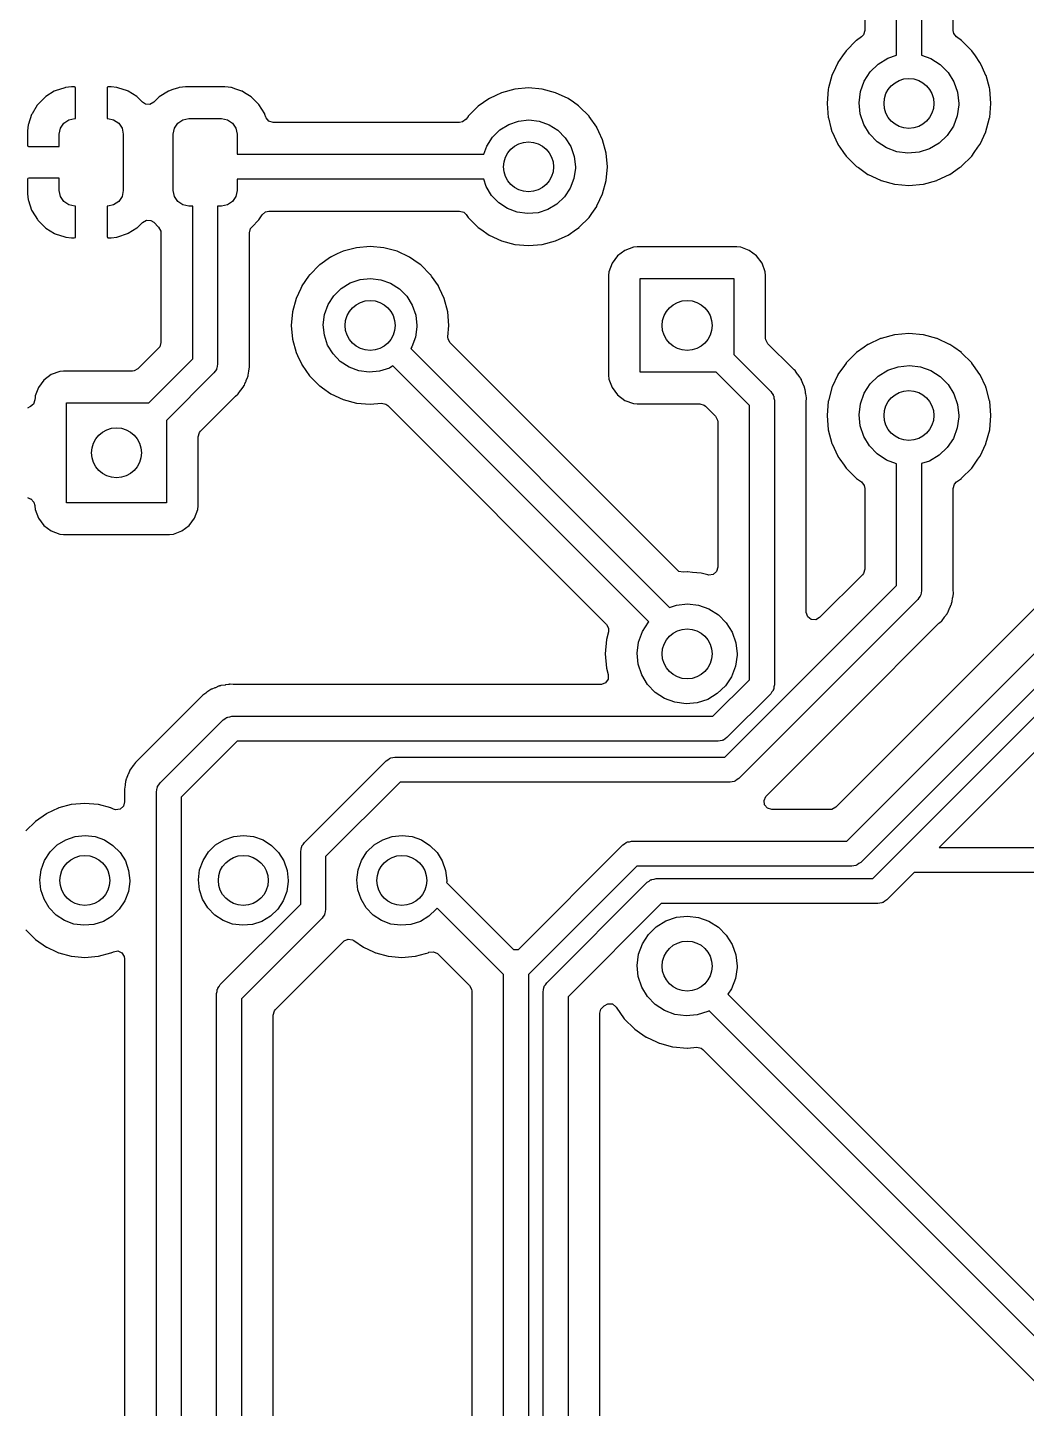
# Model space of a CAD drawing. Extents: x 83 to 135, y -230 to -45.
# Drawn here: x 94.08 to 110.09, y -161.69 to -139.57 of the extents above; entities that cross this region are included whole.
import ezdxf

# ---------------------------------------------------------------- set-up
doc = ezdxf.new("R2010")
doc.units = 0
doc.layers.add('BLACK', color=7, linetype='CONTINUOUS')

msp = doc.modelspace()

# ---------------------------------------------------------------- linework, layer by layer
at = {"layer": 'BLACK', "linetype": 'CONTINUOUS'}
for p, q in [((107.495, -137.185), (107.495, -139.621)), ((108.004, -140.016), (108.004, -137.16)), ((108.404, -137.243), (108.404, -140.015)), ((108.912, -139.621), (108.912, -137.528)), ((107.364, -139.779), (107.36, -139.782)), ((107.442, -139.724), (107.364, -139.779)), ((107.364, -139.779), (107.364, -139.779)), ((107.475, -139.689), (107.442, -139.724)), ((107.495, -139.621), (107.475, -139.689)), ((108.922, -139.669), (108.912, -139.621)), ((108.966, -139.724), (108.922, -139.669)), ((109.044, -139.779), (108.966, -139.724)), ((109.048, -139.782), (109.044, -139.779)), ((109.044, -139.779), (109.044, -139.779)), ((107.195, -139.948), (107.14, -140.026)), ((107.198, -139.944), (107.195, -139.948)), ((107.195, -139.948), (107.195, -139.948)), ((107.36, -139.782), (107.198, -139.944)), ((109.21, -139.944), (109.048, -139.782)), ((109.213, -139.948), (109.21, -139.944)), ((109.268, -140.026), (109.213, -139.948)), ((109.213, -139.948), (109.213, -139.948)), ((107.025, -140.221), (106.97, -140.339)), ((107.064, -140.136), (107.025, -140.221)), ((107.066, -140.131), (107.064, -140.136)), ((107.064, -140.136), (107.064, -140.136)), ((107.14, -140.026), (107.066, -140.131)), ((107.584, -140.282), (107.711, -140.158)), ((107.711, -140.158), (107.863, -140.064)), ((107.863, -140.064), (108.004, -140.016)), ((108.404, -140.015), (108.555, -140.069)), ((108.555, -140.069), (108.705, -140.165)), ((108.705, -140.165), (108.831, -140.291)), ((109.342, -140.131), (109.268, -140.026)), ((109.344, -140.136), (109.342, -140.131)), ((109.383, -140.221), (109.344, -140.136)), ((109.344, -140.136), (109.344, -140.136)), ((109.438, -140.339), (109.383, -140.221)), ((106.968, -140.344), (106.916, -140.538)), ((106.97, -140.339), (106.968, -140.344)), ((106.968, -140.344), (106.968, -140.344)), ((107.426, -140.6), (107.487, -140.432)), ((107.487, -140.432), (107.584, -140.282)), ((108.831, -140.291), (108.925, -140.442)), ((108.925, -140.442), (108.984, -140.611)), ((109.44, -140.344), (109.438, -140.339)), ((109.492, -140.538), (109.44, -140.344)), ((109.44, -140.344), (109.44, -140.344)), ((94.507, -140.595), (94.3692, -140.68)), ((94.5202, -140.589), (94.507, -140.595)), ((94.6744, -140.537), (94.5202, -140.589)), ((94.6878, -140.534), (94.6744, -140.537)), ((94.7834, -140.524), (94.6878, -140.534)), ((94.7899, -140.524), (94.7834, -140.524)), ((94.832, -140.524), (94.7899, -140.524)), ((94.8396, -140.526), (94.832, -140.524)), ((94.841, -140.527), (94.8396, -140.526)), ((94.8455, -140.542), (94.841, -140.527)), ((94.8455, -141.032), (94.8455, -140.542)), ((95.3552, -140.53), (95.3535, -140.538)), ((95.3535, -140.538), (95.3535, -141.032)), ((95.3564, -140.528), (95.3552, -140.53)), ((95.3716, -140.524), (95.3564, -140.528)), ((95.4091, -140.524), (95.3716, -140.524)), ((95.4156, -140.524), (95.4091, -140.524)), ((95.5099, -140.534), (95.4156, -140.524)), ((95.5233, -140.537), (95.5099, -140.534)), ((95.6776, -140.588), (95.5233, -140.537)), ((95.6908, -140.594), (95.6776, -140.588)), ((95.8288, -140.679), (95.6908, -140.594)), ((96.3381, -140.59), (96.1877, -140.684)), ((96.4071, -140.567), (96.3381, -140.59)), ((96.4993, -140.537), (96.4071, -140.567)), ((96.5058, -140.534), (96.4993, -140.537)), ((96.4993, -140.537), (96.4993, -140.537)), ((96.5127, -140.534), (96.5058, -140.534)), ((96.6084, -140.524), (96.5127, -140.534)), ((96.5127, -140.534), (96.5127, -140.534)), ((96.6116, -140.523), (96.6084, -140.524)), ((96.6084, -140.524), (96.6084, -140.524)), ((97.2374, -140.523), (96.6116, -140.523)), ((97.292, -140.529), (97.2374, -140.523)), ((97.335, -140.534), (97.292, -140.529)), ((97.3419, -140.534), (97.335, -140.534)), ((97.335, -140.534), (97.335, -140.534)), ((97.3484, -140.536), (97.3419, -140.534)), ((97.4178, -140.559), (97.3484, -140.536)), ((97.3484, -140.536), (97.3484, -140.536)), ((97.5097, -140.59), (97.4178, -140.559)), ((97.516, -140.594), (97.5097, -140.59)), ((97.5535, -140.617), (97.516, -140.594)), ((97.516, -140.594), (97.516, -140.594)), ((97.6603, -140.683), (97.5535, -140.617)), ((101.583, -140.66), (101.481, -140.708)), ((101.676, -140.617), (101.583, -140.66)), ((101.889, -140.56), (101.676, -140.617)), ((102.108, -140.541), (101.889, -140.56)), ((102.327, -140.56), (102.108, -140.541)), ((102.54, -140.617), (102.327, -140.56)), ((102.74, -140.71), (102.54, -140.617)), ((106.91, -140.56), (106.891, -140.788)), ((106.916, -140.538), (106.91, -140.56)), ((107.404, -140.777), (107.426, -140.6)), ((108.984, -140.611), (109.004, -140.788)), ((109.498, -140.56), (109.492, -140.538)), ((109.517, -140.788), (109.498, -140.56)), ((94.2342, -140.815), (94.1492, -140.953)), ((94.2433, -140.804), (94.2342, -140.815)), ((94.3578, -140.689), (94.2433, -140.804)), ((94.3692, -140.68), (94.3578, -140.689)), ((95.8402, -140.688), (95.8288, -140.679)), ((95.9227, -140.771), (95.8402, -140.688)), ((95.9678, -140.8), (95.9227, -140.771)), ((96.0386, -140.805), (95.9678, -140.8)), ((96.1009, -140.77), (96.0386, -140.805)), ((96.1825, -140.689), (96.1009, -140.77)), ((96.1877, -140.684), (96.1825, -140.689)), ((97.7855, -140.808), (97.6603, -140.683)), ((97.8785, -140.958), (97.7855, -140.808)), ((101.296, -140.836), (101.14, -140.992)), ((101.3, -140.833), (101.296, -140.836)), ((101.472, -140.713), (101.3, -140.833)), ((101.3, -140.833), (101.3, -140.833)), ((101.476, -140.71), (101.472, -140.713)), ((101.472, -140.713), (101.472, -140.713)), ((101.481, -140.708), (101.476, -140.71)), ((101.481, -140.708), (101.481, -140.708)), ((102.826, -140.771), (102.74, -140.71)), ((102.908, -140.828), (102.826, -140.771)), ((102.92, -140.836), (102.908, -140.828)), ((103.076, -140.992), (102.92, -140.836)), ((106.891, -140.788), (106.91, -141.016)), ((107.421, -140.954), (107.404, -140.777)), ((109.004, -140.81), (108.979, -140.987)), ((109.004, -140.788), (109.004, -140.81)), ((109.498, -141.016), (109.517, -140.788)), ((94.143, -140.966), (94.0919, -141.121)), ((94.1492, -140.953), (94.143, -140.966)), ((94.606, -141.186), (94.6602, -141.105)), ((94.6602, -141.105), (94.7413, -141.051)), ((94.7413, -141.051), (94.837, -141.032)), ((94.837, -141.032), (94.8455, -141.032)), ((95.3535, -141.032), (95.362, -141.032)), ((95.362, -141.032), (95.4577, -141.051)), ((95.4577, -141.051), (95.5388, -141.105)), ((95.5388, -141.105), (95.593, -141.186)), ((96.431, -141.186), (96.4852, -141.105)), ((96.4852, -141.105), (96.5663, -141.051)), ((96.5663, -141.051), (96.662, -141.032)), ((96.662, -141.032), (97.187, -141.032)), ((97.187, -141.032), (97.2827, -141.051)), ((97.2827, -141.051), (97.3638, -141.105)), ((97.3638, -141.105), (97.418, -141.186)), ((97.8809, -140.965), (97.8785, -140.958)), ((97.8957, -141.009), (97.8809, -140.965)), ((97.8809, -140.965), (97.8809, -140.965)), ((97.9006, -141.022), (97.8957, -141.009)), ((97.9471, -141.075), (97.9006, -141.022)), ((98.0152, -141.095), (97.9471, -141.075)), ((101.002, -141.095), (98.0152, -141.095)), ((101.05, -141.086), (101.002, -141.095)), ((101.105, -141.042), (101.05, -141.086)), ((101.137, -140.996), (101.105, -141.042)), ((101.14, -140.992), (101.137, -140.996)), ((101.137, -140.996), (101.137, -140.996)), ((101.789, -141.125), (101.947, -141.071)), ((101.947, -141.071), (102.113, -141.054)), ((102.113, -141.054), (102.279, -141.074)), ((102.279, -141.074), (102.437, -141.13)), ((103.079, -140.996), (103.076, -140.992)), ((103.199, -141.168), (103.079, -140.996)), ((103.079, -140.996), (103.079, -140.996)), ((106.91, -141.016), (106.912, -141.021)), ((106.912, -141.021), (106.912, -141.021)), ((106.912, -141.021), (106.954, -141.18)), ((107.478, -141.124), (107.421, -140.954)), ((108.979, -140.987), (108.916, -141.154)), ((109.454, -141.18), (109.496, -141.021)), ((109.496, -141.021), (109.498, -141.016)), ((109.496, -141.021), (109.496, -141.021)), ((94.0793, -141.228), (94.079, -141.235)), ((94.079, -141.235), (94.079, -141.46)), ((94.089, -141.134), (94.0793, -141.228)), ((94.0919, -141.121), (94.089, -141.134)), ((94.587, -141.282), (94.606, -141.186)), ((94.587, -141.478), (94.587, -141.282)), ((95.593, -141.186), (95.612, -141.282)), ((95.612, -141.282), (95.612, -142.182)), ((96.412, -141.282), (96.431, -141.186)), ((96.412, -142.182), (96.412, -141.282)), ((97.418, -141.186), (97.437, -141.282)), ((97.437, -141.282), (97.437, -141.604)), ((101.527, -141.33), (101.646, -141.213)), ((101.646, -141.213), (101.789, -141.125)), ((102.437, -141.13), (102.578, -141.219)), ((102.578, -141.219), (102.696, -141.338)), ((103.202, -141.172), (103.199, -141.168)), ((103.204, -141.177), (103.202, -141.172)), ((103.235, -141.242), (103.204, -141.177)), ((103.204, -141.177), (103.204, -141.177)), ((103.295, -141.372), (103.235, -141.242)), ((106.954, -141.18), (106.97, -141.237)), ((106.97, -141.237), (106.972, -141.242)), ((106.972, -141.242), (106.972, -141.242)), ((106.972, -141.242), (107.064, -141.44)), ((107.57, -141.276), (107.478, -141.124)), ((107.694, -141.404), (107.57, -141.276)), ((108.817, -141.302), (108.688, -141.425)), ((108.916, -141.154), (108.817, -141.302)), ((109.344, -141.44), (109.436, -141.242)), ((109.436, -141.242), (109.438, -141.237)), ((109.436, -141.242), (109.436, -141.242)), ((109.438, -141.237), (109.454, -141.18)), ((94.079, -141.46), (94.0835, -141.475)), ((94.0835, -141.475), (94.0849, -141.476)), ((94.0849, -141.476), (94.0925, -141.478)), ((94.0925, -141.478), (94.587, -141.478)), ((101.388, -141.604), (101.436, -141.471)), ((101.436, -141.471), (101.527, -141.33)), ((102.696, -141.338), (102.784, -141.48)), ((102.784, -141.48), (102.839, -141.638)), ((103.352, -141.585), (103.295, -141.372)), ((107.064, -141.44), (107.064, -141.44)), ((107.064, -141.44), (107.066, -141.445)), ((107.066, -141.445), (107.098, -141.489)), ((107.098, -141.489), (107.157, -141.575)), ((107.843, -141.502), (107.694, -141.404)), ((108.01, -141.564), (107.843, -141.502)), ((108.534, -141.517), (108.365, -141.572)), ((108.688, -141.425), (108.534, -141.517)), ((109.251, -141.575), (109.31, -141.489)), ((109.31, -141.489), (109.342, -141.445)), ((109.342, -141.445), (109.344, -141.44)), ((109.344, -141.44), (109.344, -141.44)), ((97.437, -141.604), (101.388, -141.604)), ((102.839, -141.638), (102.858, -141.804)), ((103.371, -141.804), (103.352, -141.585)), ((107.157, -141.575), (107.198, -141.632)), ((107.198, -141.632), (107.36, -141.794)), ((108.187, -141.588), (108.01, -141.564)), ((108.365, -141.572), (108.187, -141.588)), ((109.048, -141.794), (109.21, -141.632)), ((109.21, -141.632), (109.251, -141.575)), ((94.0819, -141.99), (94.0807, -141.992)), ((94.0971, -141.986), (94.0819, -141.99)), ((94.587, -141.986), (94.0971, -141.986)), ((94.587, -142.182), (94.587, -141.986)), ((102.834, -141.991), (102.775, -142.147)), ((102.858, -141.825), (102.834, -141.991)), ((102.858, -141.804), (102.858, -141.825)), ((103.352, -142.023), (103.371, -141.804)), ((107.36, -141.794), (107.364, -141.797)), ((107.364, -141.797), (107.364, -141.797)), ((107.364, -141.797), (107.393, -141.817)), ((107.393, -141.817), (107.547, -141.926)), ((107.547, -141.926), (107.552, -141.928)), ((107.552, -141.928), (107.552, -141.928)), ((107.552, -141.928), (107.75, -142.02)), ((108.658, -142.02), (108.856, -141.928)), ((108.856, -141.928), (108.861, -141.926)), ((108.856, -141.928), (108.856, -141.928)), ((108.861, -141.926), (109.015, -141.817)), ((109.015, -141.817), (109.044, -141.797)), ((109.044, -141.797), (109.048, -141.794)), ((109.044, -141.797), (109.044, -141.797)), ((94.0807, -141.992), (94.079, -142)), ((94.079, -142), (94.079, -142.229)), ((94.606, -142.278), (94.587, -142.182)), ((95.612, -142.182), (95.593, -142.278)), ((96.431, -142.278), (96.412, -142.182)), ((97.437, -142.182), (97.418, -142.278)), ((101.389, -142.004), (97.437, -142.004)), ((97.437, -142.004), (97.437, -142.182)), ((101.427, -142.119), (101.389, -142.004)), ((101.514, -142.262), (101.427, -142.119)), ((102.775, -142.147), (102.683, -142.286)), ((103.295, -142.236), (103.352, -142.023)), ((107.75, -142.02), (107.755, -142.022)), ((107.755, -142.022), (107.76, -142.024)), ((107.76, -142.024), (107.76, -142.024)), ((107.76, -142.024), (107.971, -142.08)), ((107.971, -142.08), (107.971, -142.08)), ((107.971, -142.08), (107.976, -142.082)), ((107.976, -142.082), (108.204, -142.101)), ((108.204, -142.101), (108.432, -142.082)), ((108.432, -142.082), (108.437, -142.08)), ((108.437, -142.08), (108.648, -142.024)), ((108.437, -142.08), (108.437, -142.08)), ((108.648, -142.024), (108.653, -142.022)), ((108.648, -142.024), (108.648, -142.024)), ((108.653, -142.022), (108.658, -142.02)), ((94.079, -142.229), (94.0793, -142.236)), ((94.0793, -142.236), (94.0893, -142.331)), ((94.0893, -142.331), (94.0921, -142.345)), ((94.0921, -142.345), (94.1436, -142.499)), ((94.6602, -142.359), (94.606, -142.278)), ((94.7413, -142.413), (94.6602, -142.359)), ((94.837, -142.432), (94.7413, -142.413)), ((94.8455, -142.432), (94.837, -142.432)), ((94.8455, -142.926), (94.8455, -142.432)), ((95.362, -142.432), (95.3535, -142.432)), ((95.3535, -142.432), (95.3535, -142.922)), ((95.4577, -142.413), (95.362, -142.432)), ((95.5388, -142.359), (95.4577, -142.413)), ((95.593, -142.278), (95.5388, -142.359)), ((96.4852, -142.359), (96.431, -142.278)), ((96.5663, -142.413), (96.4852, -142.359)), ((96.662, -142.432), (96.5663, -142.413)), ((96.7245, -142.432), (96.662, -142.432)), ((96.7245, -144.881), (96.7245, -142.432)), ((97.187, -142.432), (97.1245, -142.432)), ((97.1245, -142.432), (97.1245, -144.964)), ((97.2827, -142.413), (97.187, -142.432)), ((97.3638, -142.359), (97.2827, -142.413)), ((97.418, -142.278), (97.3638, -142.359)), ((101.63, -142.382), (101.514, -142.262)), ((101.77, -142.473), (101.63, -142.382)), ((102.561, -142.401), (102.418, -142.487)), ((102.683, -142.286), (102.561, -142.401)), ((103.202, -142.436), (103.204, -142.431)), ((103.204, -142.431), (103.252, -142.329)), ((103.204, -142.431), (103.204, -142.431)), ((103.252, -142.329), (103.295, -142.236)), ((94.1436, -142.499), (94.1498, -142.512)), ((94.1498, -142.512), (94.2351, -142.65)), ((94.2351, -142.65), (94.2441, -142.661)), ((97.7863, -142.655), (97.8374, -142.572)), ((97.8374, -142.572), (97.8902, -142.525)), ((97.8902, -142.525), (97.9447, -142.512)), ((97.9447, -142.512), (101.002, -142.512)), ((101.002, -142.512), (101.07, -142.533)), ((101.07, -142.533), (101.105, -142.566)), ((101.105, -142.566), (101.14, -142.616)), ((101.14, -142.616), (101.296, -142.772)), ((101.927, -142.532), (101.77, -142.473)), ((102.092, -142.554), (101.927, -142.532)), ((102.259, -142.539), (102.092, -142.554)), ((102.418, -142.487), (102.259, -142.539)), ((102.92, -142.772), (103.076, -142.616)), ((103.076, -142.616), (103.12, -142.553)), ((103.12, -142.553), (103.199, -142.44)), ((103.199, -142.44), (103.202, -142.436)), ((103.199, -142.44), (103.199, -142.44)), ((94.2441, -142.661), (94.3588, -142.776)), ((94.3588, -142.776), (94.3702, -142.785)), ((94.3702, -142.785), (94.5082, -142.87)), ((94.5082, -142.87), (94.5214, -142.876)), ((95.5246, -142.927), (95.6788, -142.875)), ((95.6788, -142.875), (95.692, -142.869)), ((95.692, -142.869), (95.8298, -142.784)), ((95.8298, -142.784), (95.8412, -142.775)), ((95.8412, -142.775), (95.9224, -142.694)), ((95.9224, -142.694), (95.9847, -142.659)), ((95.9847, -142.659), (96.0555, -142.664)), ((96.0555, -142.664), (96.1006, -142.693)), ((96.1006, -142.693), (96.179, -142.772)), ((96.179, -142.772), (96.2131, -142.834)), ((96.2131, -142.834), (96.216, -142.861)), ((96.216, -142.861), (96.216, -144.618)), ((97.633, -142.861), (97.653, -142.793)), ((97.633, -144.939), (97.633, -142.861)), ((97.653, -142.793), (97.6698, -142.772)), ((97.6698, -142.772), (97.6702, -142.772)), ((97.6702, -142.772), (97.7863, -142.655)), ((101.296, -142.772), (101.3, -142.775)), ((101.3, -142.775), (101.3, -142.775)), ((101.3, -142.775), (101.342, -142.804)), ((101.342, -142.804), (101.476, -142.898)), ((102.74, -142.898), (102.874, -142.804)), ((102.874, -142.804), (102.916, -142.775)), ((102.916, -142.775), (102.92, -142.772)), ((102.916, -142.775), (102.916, -142.775)), ((94.5214, -142.876), (94.6757, -142.927)), ((94.6757, -142.927), (94.6891, -142.93)), ((94.6891, -142.93), (94.7834, -142.94)), ((94.7834, -142.94), (94.7899, -142.94)), ((94.7899, -142.94), (94.8274, -142.94)), ((94.8274, -142.94), (94.8426, -142.936)), ((94.8426, -142.936), (94.8438, -142.934)), ((94.8438, -142.934), (94.8455, -142.926)), ((95.3535, -142.922), (95.358, -142.937)), ((95.358, -142.937), (95.3594, -142.938)), ((95.3594, -142.938), (95.367, -142.94)), ((95.367, -142.94), (95.4091, -142.94)), ((95.4091, -142.94), (95.4156, -142.94)), ((95.4156, -142.94), (95.5112, -142.93)), ((95.5112, -142.93), (95.5246, -142.927)), ((99.568, -143.081), (99.3486, -143.1)), ((99.7874, -143.1), (99.568, -143.081)), ((101.476, -142.898), (101.676, -142.991)), ((101.676, -142.991), (101.889, -143.048)), ((101.889, -143.048), (102.108, -143.067)), ((102.108, -143.067), (102.327, -143.048)), ((102.327, -143.048), (102.54, -142.991)), ((102.54, -142.991), (102.74, -142.898)), ((103.788, -143.092), (103.651, -143.143)), ((103.85, -143.085), (103.788, -143.092)), ((105.446, -143.085), (103.85, -143.085)), ((105.508, -143.092), (105.446, -143.085)), ((105.645, -143.143), (105.508, -143.092)), ((98.9318, -143.253), (98.7605, -143.373)), ((98.9363, -143.25), (98.9318, -143.253)), ((98.9318, -143.253), (98.9318, -143.253)), ((98.9413, -143.248), (98.9363, -143.25)), ((99.0426, -143.2), (98.9413, -143.248)), ((98.9413, -143.248), (98.9413, -143.248)), ((99.1359, -143.157), (99.0426, -143.2)), ((99.3486, -143.1), (99.1359, -143.157)), ((100, -143.157), (99.7874, -143.1)), ((100.2, -143.25), (100, -143.157)), ((100.269, -143.299), (100.2, -143.25)), ((100.34, -143.348), (100.269, -143.299)), ((103.535, -143.231), (103.447, -143.347)), ((103.651, -143.143), (103.535, -143.231)), ((105.761, -143.231), (105.645, -143.143)), ((105.849, -143.347), (105.761, -143.231)), ((98.5971, -143.536), (98.5825, -143.557)), ((98.6003, -143.532), (98.5971, -143.536)), ((98.5971, -143.536), (98.5971, -143.536)), ((98.756, -143.376), (98.6003, -143.532)), ((98.7605, -143.373), (98.756, -143.376)), ((98.7605, -143.373), (98.7605, -143.373)), ((100.38, -143.376), (100.34, -143.348)), ((100.536, -143.532), (100.38, -143.376)), ((100.539, -143.536), (100.536, -143.532)), ((100.553, -143.557), (100.539, -143.536)), ((100.539, -143.536), (100.539, -143.536)), ((103.396, -143.484), (103.389, -143.546)), ((103.447, -143.347), (103.396, -143.484)), ((105.9, -143.484), (105.849, -143.347)), ((105.906, -143.546), (105.9, -143.484)), ((98.4551, -143.753), (98.3809, -143.912)), ((98.4716, -143.717), (98.4551, -143.753)), ((98.4739, -143.712), (98.4716, -143.717)), ((98.4716, -143.717), (98.4716, -143.717)), ((98.5825, -143.557), (98.4739, -143.712)), ((98.9868, -143.87), (99.1063, -143.753)), ((99.1063, -143.753), (99.2487, -143.665)), ((99.2487, -143.665), (99.4069, -143.611)), ((99.4069, -143.611), (99.5732, -143.594)), ((99.5732, -143.594), (99.7393, -143.614)), ((99.7393, -143.614), (99.8968, -143.67)), ((99.8968, -143.67), (100.038, -143.759)), ((100.038, -143.759), (100.156, -143.878)), ((100.662, -143.712), (100.553, -143.557)), ((100.664, -143.717), (100.662, -143.712)), ((100.681, -143.753), (100.664, -143.717)), ((100.664, -143.717), (100.664, -143.717)), ((100.755, -143.912), (100.681, -143.753)), ((103.389, -143.546), (103.389, -145.142)), ((103.898, -145.094), (103.898, -143.594)), ((103.898, -143.594), (105.398, -143.594)), ((105.398, -143.594), (105.398, -144.811)), ((105.906, -144.548), (105.906, -143.546)), ((98.3809, -143.912), (98.3239, -144.125)), ((98.8962, -144.011), (98.9868, -143.87)), ((100.156, -143.878), (100.244, -144.02)), ((100.812, -144.125), (100.755, -143.912)), ((98.3239, -144.125), (98.3047, -144.344)), ((98.8181, -144.334), (98.839, -144.168)), ((98.839, -144.168), (98.8962, -144.011)), ((100.244, -144.02), (100.299, -144.178)), ((100.299, -144.178), (100.318, -144.344)), ((100.831, -144.344), (100.812, -144.125)), ((98.3047, -144.344), (98.3239, -144.563)), ((98.8344, -144.5), (98.8181, -144.334)), ((100.318, -144.365), (100.294, -144.531)), ((100.318, -144.344), (100.318, -144.365)), ((100.815, -144.526), (100.831, -144.344)), ((96.216, -144.618), (96.196, -144.686)), ((98.3239, -144.563), (98.3809, -144.776)), ((98.8872, -144.659), (98.8344, -144.5)), ((100.294, -144.531), (100.235, -144.687)), ((100.818, -144.564), (100.815, -144.526)), ((100.852, -144.626), (100.818, -144.564)), ((104.487, -148.261), (100.852, -144.626)), ((105.909, -144.575), (105.906, -144.548)), ((105.943, -144.637), (105.909, -144.575)), ((106.331, -145.025), (105.943, -144.637)), ((107.75, -144.556), (107.552, -144.648)), ((107.755, -144.554), (107.75, -144.556)), ((107.75, -144.556), (107.75, -144.556)), ((107.76, -144.552), (107.755, -144.554)), ((107.971, -144.496), (107.76, -144.552)), ((107.76, -144.552), (107.76, -144.552)), ((107.976, -144.494), (107.971, -144.496)), ((107.971, -144.496), (107.971, -144.496)), ((108.204, -144.475), (107.976, -144.494)), ((108.432, -144.494), (108.204, -144.475)), ((108.437, -144.496), (108.432, -144.494)), ((108.648, -144.552), (108.437, -144.496)), ((108.437, -144.496), (108.437, -144.496)), ((108.653, -144.554), (108.648, -144.552)), ((108.648, -144.552), (108.648, -144.552)), ((108.658, -144.556), (108.653, -144.554)), ((108.856, -144.648), (108.658, -144.556)), ((108.658, -144.556), (108.658, -144.556)), ((96.1791, -144.707), (95.8474, -145.039)), ((96.196, -144.686), (96.1791, -144.707)), ((98.3809, -144.776), (98.404, -144.826)), ((98.404, -144.826), (98.4716, -144.971)), ((98.9738, -144.802), (98.8872, -144.659)), ((99.0899, -144.922), (98.9738, -144.802)), ((100.235, -144.687), (100.219, -144.712)), ((100.219, -144.712), (104.368, -148.861)), ((105.398, -144.811), (105.989, -145.402)), ((107.36, -144.782), (107.198, -144.944)), ((107.364, -144.779), (107.36, -144.782)), ((107.486, -144.694), (107.364, -144.779)), ((107.364, -144.779), (107.364, -144.779)), ((107.547, -144.65), (107.486, -144.694)), ((107.552, -144.648), (107.547, -144.65)), ((107.552, -144.648), (107.552, -144.648)), ((108.861, -144.65), (108.856, -144.648)), ((108.856, -144.648), (108.856, -144.648)), ((108.922, -144.694), (108.861, -144.65)), ((109.044, -144.779), (108.922, -144.694)), ((109.048, -144.782), (109.044, -144.779)), ((109.044, -144.779), (109.044, -144.779)), ((109.21, -144.944), (109.048, -144.782)), ((94.5937, -145.082), (94.4573, -145.133)), ((94.6559, -145.076), (94.5937, -145.082)), ((95.7583, -145.076), (94.6559, -145.076)), ((95.7851, -145.073), (95.7583, -145.076)), ((95.8474, -145.039), (95.7851, -145.073)), ((96.0212, -145.584), (96.7245, -144.881)), ((97.0837, -145.077), (97.0659, -145.105)), ((97.1046, -145.051), (97.0837, -145.077)), ((97.1071, -145.039), (97.1046, -145.051)), ((97.1133, -145.03), (97.1071, -145.039)), ((97.117, -144.996), (97.1133, -145.03)), ((97.1245, -144.964), (97.117, -144.996)), ((97.6158, -145.141), (97.6241, -145.078)), ((97.6241, -145.078), (97.6252, -145.071)), ((97.6252, -145.071), (97.6353, -145.016)), ((97.6332, -144.946), (97.633, -144.939)), ((97.6353, -144.982), (97.6332, -144.946)), ((97.6368, -145.008), (97.6353, -144.982)), ((97.6353, -145.016), (97.6368, -145.008)), ((98.4716, -144.971), (98.4716, -144.971)), ((98.4716, -144.971), (98.4739, -144.976)), ((98.4739, -144.976), (98.4771, -144.98)), ((98.4771, -144.98), (98.4771, -144.98)), ((98.4771, -144.98), (98.5965, -145.151)), ((99.2298, -145.013), (99.0899, -144.922)), ((99.3866, -145.072), (99.2298, -145.013)), ((99.5523, -145.094), (99.3866, -145.072)), ((99.7188, -145.079), (99.5523, -145.094)), ((99.8778, -145.027), (99.7188, -145.079)), ((99.9344, -144.993), (99.8778, -145.027)), ((104.035, -149.094), (99.9344, -144.993)), ((106.336, -145.03), (106.331, -145.025)), ((106.365, -145.056), (106.336, -145.03)), ((106.383, -145.072), (106.365, -145.056)), ((106.387, -145.078), (106.383, -145.072)), ((106.419, -145.124), (106.387, -145.078)), ((106.387, -145.078), (106.387, -145.078)), ((107.169, -144.985), (107.066, -145.131)), ((107.195, -144.948), (107.169, -144.985)), ((107.198, -144.944), (107.195, -144.948)), ((107.195, -144.948), (107.195, -144.948)), ((107.711, -145.158), (107.863, -145.064)), ((107.863, -145.064), (108.032, -145.007)), ((108.032, -145.007), (108.21, -144.988)), ((108.21, -144.988), (108.387, -145.009)), ((108.387, -145.009), (108.555, -145.069)), ((108.555, -145.069), (108.705, -145.165)), ((109.213, -144.948), (109.21, -144.944)), ((109.239, -144.985), (109.213, -144.948)), ((109.213, -144.948), (109.213, -144.948)), ((109.342, -145.131), (109.239, -144.985)), ((94.3407, -145.221), (94.2534, -145.337)), ((94.4573, -145.133), (94.3407, -145.221)), ((97.0659, -145.105), (96.304, -145.867)), ((97.5479, -145.309), (97.5491, -145.307)), ((97.5491, -145.307), (97.5535, -145.301)), ((97.5535, -145.301), (97.5621, -145.279)), ((97.5621, -145.279), (97.5767, -145.241)), ((97.5767, -145.241), (97.5793, -145.235)), ((97.5793, -145.235), (97.5825, -145.228)), ((97.5825, -145.228), (97.6055, -145.177)), ((97.6055, -145.177), (97.6069, -145.169)), ((97.6069, -145.169), (97.6077, -145.167)), ((97.6077, -145.167), (97.6124, -145.151)), ((97.6124, -145.151), (97.613, -145.148)), ((97.613, -145.148), (97.6158, -145.141)), ((98.5965, -145.151), (98.6003, -145.156)), ((98.6003, -145.156), (98.756, -145.312)), ((103.389, -145.142), (103.396, -145.204)), ((103.396, -145.204), (103.447, -145.341)), ((105.115, -145.094), (103.898, -145.094)), ((105.648, -145.626), (105.115, -145.094)), ((106.423, -145.13), (106.419, -145.124)), ((106.426, -145.134), (106.423, -145.13)), ((106.457, -145.174), (106.426, -145.134)), ((106.462, -145.18), (106.457, -145.174)), ((106.457, -145.174), (106.457, -145.174)), ((106.465, -145.187), (106.462, -145.18)), ((106.466, -145.189), (106.465, -145.187)), ((106.474, -145.204), (106.466, -145.189)), ((106.476, -145.207), (106.474, -145.204)), ((106.48, -145.213), (106.476, -145.207)), ((106.483, -145.22), (106.48, -145.213)), ((106.503, -145.273), (106.483, -145.22)), ((106.483, -145.22), (106.483, -145.22)), ((106.505, -145.279), (106.503, -145.273)), ((106.528, -145.33), (106.505, -145.279)), ((107.064, -145.136), (106.974, -145.33)), ((107.066, -145.131), (107.064, -145.136)), ((107.064, -145.136), (107.064, -145.136)), ((107.487, -145.432), (107.584, -145.282)), ((107.584, -145.282), (107.711, -145.158)), ((108.705, -145.165), (108.831, -145.291)), ((108.831, -145.291), (108.925, -145.442)), ((109.344, -145.136), (109.342, -145.131)), ((109.434, -145.33), (109.344, -145.136)), ((109.344, -145.136), (109.344, -145.136)), ((94.1987, -145.506), (94.196, -145.531)), ((94.2023, -145.474), (94.1987, -145.506)), ((94.2534, -145.337), (94.2023, -145.474)), ((96.8494, -146.041), (97.405, -145.485)), ((97.405, -145.485), (97.4113, -145.479)), ((97.4113, -145.479), (97.4492, -145.446)), ((97.4492, -145.446), (97.4549, -145.441)), ((97.4492, -145.446), (97.4492, -145.446)), ((97.4549, -145.441), (97.4916, -145.389)), ((97.4916, -145.389), (97.4955, -145.384)), ((97.4955, -145.384), (97.535, -145.333)), ((97.535, -145.333), (97.5381, -145.326)), ((97.5381, -145.326), (97.5395, -145.324)), ((97.5395, -145.324), (97.5479, -145.309)), ((98.756, -145.312), (98.7605, -145.315)), ((98.7605, -145.315), (98.7605, -145.315)), ((98.7605, -145.315), (98.8045, -145.346)), ((98.8045, -145.346), (98.9363, -145.438)), ((98.9363, -145.438), (99.1359, -145.531)), ((103.447, -145.341), (103.535, -145.457)), ((103.535, -145.457), (103.651, -145.545)), ((105.989, -145.402), (106.007, -145.431)), ((106.007, -145.431), (106.028, -145.457)), ((106.028, -145.457), (106.03, -145.468)), ((106.03, -145.468), (106.036, -145.478)), ((106.036, -145.478), (106.04, -145.511)), ((106.04, -145.511), (106.048, -145.544)), ((106.531, -145.337), (106.528, -145.33)), ((106.532, -145.345), (106.531, -145.337)), ((106.533, -145.347), (106.532, -145.345)), ((106.537, -145.364), (106.533, -145.347)), ((106.538, -145.366), (106.537, -145.364)), ((106.541, -145.373), (106.538, -145.366)), ((106.545, -145.41), (106.541, -145.373)), ((106.548, -145.437), (106.545, -145.41)), ((106.549, -145.443), (106.548, -145.437)), ((106.56, -145.506), (106.549, -145.443)), ((106.556, -145.564), (106.56, -145.514)), ((106.56, -145.514), (106.56, -145.506)), ((106.56, -145.514), (106.56, -145.514)), ((106.968, -145.344), (106.912, -145.555)), ((106.97, -145.339), (106.968, -145.344)), ((106.968, -145.344), (106.968, -145.344)), ((106.974, -145.33), (106.97, -145.339)), ((107.426, -145.6), (107.487, -145.432)), ((108.925, -145.442), (108.984, -145.611)), ((109.438, -145.339), (109.434, -145.33)), ((109.44, -145.344), (109.438, -145.339)), ((109.496, -145.555), (109.44, -145.344)), ((109.44, -145.344), (109.44, -145.344)), ((94.1156, -145.65), (94.0776, -145.67)), ((94.1158, -145.65), (94.1156, -145.65)), ((94.116, -145.649), (94.1158, -145.65)), ((94.1269, -145.644), (94.116, -145.649)), ((94.1718, -145.606), (94.1258, -145.642)), ((94.1258, -145.642), (94.1269, -145.644)), ((94.1955, -145.539), (94.1718, -145.606)), ((94.196, -145.531), (94.1955, -145.536)), ((94.1955, -145.536), (94.1955, -145.539)), ((94.704, -147.184), (94.704, -145.584)), ((94.704, -145.584), (96.0212, -145.584)), ((99.1359, -145.531), (99.3486, -145.588)), ((99.3486, -145.588), (99.568, -145.607)), ((99.568, -145.607), (99.7498, -145.591)), ((99.7498, -145.591), (99.8194, -145.605)), ((99.8194, -145.605), (99.8499, -145.628)), ((99.8499, -145.628), (103.355, -149.133)), ((103.651, -145.545), (103.788, -145.596)), ((103.788, -145.596), (103.85, -145.602)), ((103.85, -145.602), (104.852, -145.602)), ((104.852, -145.602), (104.92, -145.623)), ((104.92, -145.623), (104.941, -145.639)), ((104.941, -145.639), (105.102, -145.8)), ((105.648, -150.02), (105.648, -145.626)), ((106.048, -145.544), (106.048, -150.103)), ((106.556, -145.572), (106.556, -145.564)), ((106.556, -148.936), (106.556, -145.572)), ((106.91, -145.56), (106.891, -145.788)), ((106.912, -145.555), (106.91, -145.56)), ((107.404, -145.777), (107.426, -145.6)), ((108.984, -145.611), (109.004, -145.788)), ((109.498, -145.56), (109.496, -145.555)), ((109.517, -145.788), (109.498, -145.56)), ((96.304, -145.867), (96.304, -147.184)), ((105.102, -145.8), (105.136, -145.862)), ((105.136, -145.862), (105.139, -145.889)), ((105.139, -145.889), (105.139, -148.219)), ((106.891, -145.788), (106.91, -146.016)), ((113.232, -145.862), (107.032, -152.062)), ((107.421, -145.954), (107.404, -145.777)), ((107.478, -146.124), (107.421, -145.954)), ((109.004, -145.81), (108.979, -145.987)), ((109.004, -145.788), (109.004, -145.81)), ((109.498, -146.016), (109.517, -145.788)), ((96.8125, -146.13), (96.8325, -146.062)), ((96.8125, -147.232), (96.8125, -146.13)), ((96.8325, -146.062), (96.8494, -146.041)), ((106.91, -146.016), (106.97, -146.237)), ((107.206, -152.607), (113.777, -146.036)), ((107.57, -146.276), (107.478, -146.124)), ((108.916, -146.154), (108.817, -146.302)), ((108.979, -145.987), (108.916, -146.154)), ((109.438, -146.237), (109.498, -146.016)), ((106.97, -146.237), (106.972, -146.242)), ((106.972, -146.242), (106.972, -146.242)), ((106.972, -146.242), (107.064, -146.44)), ((114.119, -146.26), (107.43, -152.949)), ((107.694, -146.404), (107.57, -146.276)), ((107.843, -146.502), (107.694, -146.404)), ((108.817, -146.302), (108.688, -146.425)), ((109.344, -146.44), (109.436, -146.242)), ((109.436, -146.242), (109.438, -146.237)), ((109.436, -146.242), (109.436, -146.242)), ((107.064, -146.44), (107.064, -146.44)), ((107.064, -146.44), (107.066, -146.445)), ((107.066, -146.445), (107.098, -146.489)), ((107.098, -146.489), (107.164, -146.584)), ((107.164, -146.584), (107.198, -146.632)), ((107.198, -146.632), (107.36, -146.794)), ((108.004, -146.562), (107.843, -146.502)), ((108.004, -148.511), (108.004, -146.562)), ((108.063, -152.766), (114.377, -146.452)), ((108.534, -146.517), (108.404, -146.559)), ((108.404, -146.559), (108.404, -148.595)), ((108.688, -146.425), (108.534, -146.517)), ((109.048, -146.794), (109.21, -146.632)), ((109.21, -146.632), (109.244, -146.584)), ((109.244, -146.584), (109.31, -146.489)), ((109.31, -146.489), (109.342, -146.445)), ((109.342, -146.445), (109.344, -146.44)), ((109.344, -146.44), (109.344, -146.44)), ((107.36, -146.794), (107.364, -146.797)), ((107.364, -146.797), (107.364, -146.797)), ((107.364, -146.797), (107.442, -146.852)), ((107.442, -146.852), (107.486, -146.907)), ((114.718, -146.677), (108.687, -152.708)), ((108.933, -146.887), (108.966, -146.852)), ((108.966, -146.852), (109.044, -146.797)), ((109.044, -146.797), (109.048, -146.794)), ((109.044, -146.797), (109.044, -146.797)), ((107.486, -146.907), (107.495, -146.955)), ((107.495, -146.955), (107.495, -148.249)), ((108.912, -146.955), (108.933, -146.887)), ((108.912, -148.57), (108.912, -146.955)), ((94.0783, -147.099), (94.12, -147.122)), ((94.12, -147.122), (94.13, -147.124)), ((94.13, -147.124), (94.1802, -147.174)), ((94.1802, -147.174), (94.1955, -147.228)), ((94.1955, -147.228), (94.1955, -147.229)), ((94.1955, -147.229), (94.1955, -147.232)), ((94.1955, -147.232), (94.2023, -147.294)), ((94.2023, -147.294), (94.2534, -147.431)), ((96.304, -147.184), (94.704, -147.184)), ((96.7546, -147.431), (96.8057, -147.294)), ((96.8057, -147.294), (96.8125, -147.232)), ((94.2534, -147.431), (94.3407, -147.547)), ((96.6673, -147.547), (96.7546, -147.431)), ((94.3407, -147.547), (94.4573, -147.635)), ((94.4573, -147.635), (94.5937, -147.686)), ((94.5937, -147.686), (94.6559, -147.692)), ((94.6559, -147.692), (96.3521, -147.692)), ((96.3521, -147.692), (96.4143, -147.686)), ((96.4143, -147.686), (96.5507, -147.635)), ((96.5507, -147.635), (96.6673, -147.547)), ((104.518, -148.284), (104.487, -148.261)), ((104.587, -148.298), (104.518, -148.284)), ((104.648, -148.293), (104.587, -148.298)), ((104.653, -148.293), (104.648, -148.293)), ((104.735, -148.3), (104.653, -148.293)), ((104.653, -148.293), (104.653, -148.293)), ((104.876, -148.312), (104.735, -148.3)), ((104.98, -148.34), (104.876, -148.312)), ((104.995, -148.343), (104.98, -148.34)), ((105.065, -148.333), (104.995, -148.343)), ((105.119, -148.287), (105.065, -148.333)), ((105.139, -148.219), (105.119, -148.287)), ((107.459, -148.338), (106.771, -149.025)), ((107.475, -148.317), (107.459, -148.338)), ((107.495, -148.249), (107.475, -148.317)), ((105.255, -151.26), (108.004, -148.511)), ((108.404, -148.595), (108.397, -148.627)), ((108.913, -148.577), (108.912, -148.57)), ((108.916, -148.639), (108.913, -148.577)), ((104.368, -148.861), (104.476, -148.825)), ((104.476, -148.825), (104.654, -148.806)), ((104.654, -148.806), (104.831, -148.827)), ((104.831, -148.827), (104.999, -148.887)), ((108.345, -148.736), (105.479, -151.602)), ((108.363, -148.707), (108.345, -148.736)), ((108.384, -148.681), (108.363, -148.707)), ((108.387, -148.67), (108.384, -148.681)), ((108.393, -148.66), (108.387, -148.67)), ((108.397, -148.627), (108.393, -148.66)), ((108.859, -148.866), (108.882, -148.815)), ((108.882, -148.815), (108.885, -148.808)), ((108.885, -148.808), (108.886, -148.8)), ((108.886, -148.8), (108.887, -148.798)), ((108.887, -148.798), (108.892, -148.781)), ((108.892, -148.781), (108.893, -148.779)), ((108.893, -148.779), (108.895, -148.772)), ((108.895, -148.772), (108.904, -148.708)), ((108.904, -148.708), (108.905, -148.702)), ((108.905, -148.702), (108.915, -148.646)), ((108.915, -148.646), (108.916, -148.639)), ((104.999, -148.887), (105.149, -148.983)), ((105.149, -148.983), (105.275, -149.109)), ((106.556, -148.945), (106.556, -148.936)), ((106.581, -149.012), (106.556, -148.945)), ((106.638, -149.054), (106.581, -149.012)), ((106.709, -149.059), (106.638, -149.054)), ((106.771, -149.025), (106.709, -149.059)), ((108.734, -149.072), (108.771, -149.019)), ((108.771, -149.019), (108.775, -149.014)), ((108.775, -149.014), (108.814, -148.964)), ((108.814, -148.964), (108.818, -148.957)), ((108.818, -148.957), (108.819, -148.955)), ((108.819, -148.955), (108.827, -148.94)), ((108.827, -148.94), (108.829, -148.938)), ((108.829, -148.938), (108.833, -148.931)), ((108.833, -148.931), (108.856, -148.872)), ((108.856, -148.872), (108.859, -148.866)), ((103.355, -149.133), (103.389, -149.195)), ((103.388, -149.255), (103.356, -149.373)), ((103.389, -149.195), (103.388, -149.255)), ((103.87, -149.418), (103.931, -149.25)), ((103.931, -149.25), (104.028, -149.1)), ((104.028, -149.1), (104.035, -149.094)), ((105.275, -149.109), (105.369, -149.26)), ((105.369, -149.26), (105.428, -149.429)), ((107.276, -150.524), (108.685, -149.116)), ((108.685, -149.116), (108.691, -149.11)), ((108.691, -149.11), (108.729, -149.077)), ((108.729, -149.077), (108.734, -149.072)), ((108.729, -149.077), (108.729, -149.077)), ((103.354, -149.378), (103.335, -149.606)), ((103.356, -149.373), (103.354, -149.378)), ((103.356, -149.373), (103.356, -149.373)), ((103.848, -149.595), (103.87, -149.418)), ((105.428, -149.429), (105.448, -149.606)), ((103.335, -149.606), (103.354, -149.834)), ((103.865, -149.772), (103.848, -149.595)), ((105.448, -149.628), (105.423, -149.805)), ((105.448, -149.606), (105.448, -149.628)), ((103.354, -149.834), (103.382, -149.938)), ((103.382, -149.938), (103.381, -150.009)), ((103.922, -149.942), (103.865, -149.772)), ((104.014, -150.094), (103.922, -149.942)), ((105.423, -149.805), (105.36, -149.972)), ((97.0218, -150.173), (97.0156, -150.177)), ((97.0289, -150.17), (97.0218, -150.173)), ((97.0816, -150.15), (97.0289, -150.17)), ((97.0877, -150.148), (97.0816, -150.15)), ((97.1393, -150.125), (97.0877, -150.148)), ((97.1462, -150.122), (97.1393, -150.125)), ((97.1393, -150.125), (97.1393, -150.125)), ((97.1537, -150.121), (97.1462, -150.122)), ((97.1562, -150.12), (97.1537, -150.121)), ((97.1725, -150.116), (97.1562, -150.12)), ((97.1751, -150.115), (97.1725, -150.116)), ((97.1822, -150.112), (97.1751, -150.115)), ((97.2457, -150.105), (97.1822, -150.112)), ((97.2522, -150.104), (97.2457, -150.105)), ((97.296, -150.096), (97.2522, -150.104)), ((97.3077, -150.094), (97.296, -150.096)), ((97.3151, -150.093), (97.3077, -150.094)), ((97.3077, -150.094), (97.3077, -150.094)), ((97.3227, -150.093), (97.3151, -150.093)), ((97.3728, -150.097), (97.3227, -150.093)), ((97.3227, -150.093), (97.3227, -150.093)), ((97.3814, -150.097), (97.3728, -150.097)), ((103.261, -150.097), (97.3814, -150.097)), ((103.276, -150.096), (103.261, -150.097)), ((103.341, -150.068), (103.276, -150.096)), ((103.381, -150.009), (103.341, -150.068)), ((104.138, -150.222), (104.014, -150.094)), ((105.062, -150.606), (105.648, -150.02)), ((105.261, -150.12), (105.132, -150.243)), ((105.36, -149.972), (105.261, -150.12)), ((106.036, -150.169), (106.03, -150.179)), ((106.04, -150.136), (106.036, -150.169)), ((106.048, -150.103), (106.04, -150.136)), ((96.8341, -150.322), (95.8617, -151.294)), ((96.8391, -150.317), (96.8341, -150.322)), ((96.8755, -150.276), (96.8391, -150.317)), ((96.8805, -150.27), (96.8755, -150.276)), ((96.8755, -150.276), (96.8755, -150.276)), ((96.8868, -150.266), (96.8805, -150.27)), ((96.9332, -150.234), (96.8868, -150.266)), ((96.8868, -150.266), (96.8868, -150.266)), ((96.9385, -150.23), (96.9332, -150.234)), ((96.952, -150.22), (96.9385, -150.23)), ((96.9832, -150.196), (96.952, -150.22)), ((96.9892, -150.191), (96.9832, -150.196)), ((96.9832, -150.196), (96.9832, -150.196)), ((96.9961, -150.188), (96.9892, -150.191)), ((96.9984, -150.187), (96.9961, -150.188)), ((97.0132, -150.179), (96.9984, -150.187)), ((97.0156, -150.177), (97.0132, -150.179)), ((104.287, -150.32), (104.138, -150.222)), ((104.454, -150.382), (104.287, -150.32)), ((104.631, -150.406), (104.454, -150.382)), ((104.809, -150.39), (104.631, -150.406)), ((104.978, -150.335), (104.809, -150.39)), ((105.132, -150.243), (104.978, -150.335)), ((105.989, -150.244), (105.286, -150.947)), ((106.007, -150.216), (105.989, -150.244)), ((106.028, -150.19), (106.007, -150.216)), ((106.03, -150.179), (106.028, -150.19)), ((97.2867, -150.617), (97.3199, -150.613)), ((97.3199, -150.613), (97.3525, -150.606)), ((97.3525, -150.606), (105.062, -150.606)), ((105.917, -151.883), (107.276, -150.524)), ((96.2008, -151.674), (97.2113, -150.664)), ((97.2113, -150.664), (97.2396, -150.646)), ((97.2396, -150.646), (97.2658, -150.625)), ((97.2658, -150.625), (97.277, -150.623)), ((97.277, -150.623), (97.2867, -150.617)), ((97.4353, -151.006), (96.5422, -151.899)), ((105.145, -151.006), (97.4353, -151.006)), ((105.177, -150.998), (105.145, -151.006)), ((105.211, -150.994), (105.177, -150.998)), ((105.22, -150.988), (105.211, -150.994)), ((105.232, -150.986), (105.22, -150.988)), ((105.258, -150.965), (105.232, -150.986)), ((105.286, -150.947), (105.258, -150.965)), ((99.8527, -151.301), (99.8789, -151.28)), ((99.8789, -151.28), (99.8901, -151.277)), ((99.8901, -151.277), (99.8998, -151.271)), ((99.8998, -151.271), (99.933, -151.268)), ((99.933, -151.268), (99.9656, -151.26)), ((99.9656, -151.26), (105.255, -151.26)), ((95.7104, -151.486), (95.69, -151.538)), ((95.7132, -151.479), (95.7104, -151.486)), ((95.7104, -151.486), (95.7104, -151.486)), ((95.7176, -151.472), (95.7132, -151.479)), ((95.7188, -151.47), (95.7176, -151.472)), ((95.7272, -151.455), (95.7188, -151.47)), ((95.7286, -151.453), (95.7272, -151.455)), ((95.7317, -151.446), (95.7286, -151.453)), ((95.7711, -151.396), (95.7317, -151.446)), ((95.7751, -151.391), (95.7711, -151.396)), ((95.8074, -151.344), (95.7751, -151.391)), ((95.8118, -151.338), (95.8074, -151.344)), ((95.8554, -151.3), (95.8118, -151.338)), ((95.8617, -151.294), (95.8554, -151.3)), ((98.5141, -152.629), (99.8244, -151.319)), ((99.8244, -151.319), (99.8527, -151.301)), ((95.6415, -151.708), (95.6299, -151.771)), ((95.6426, -151.702), (95.6415, -151.708)), ((95.6499, -151.646), (95.6426, -151.702)), ((95.6509, -151.638), (95.6499, -151.646)), ((95.6499, -151.646), (95.6499, -151.646)), ((95.6537, -151.631), (95.6509, -151.638)), ((95.6543, -151.629), (95.6537, -151.631)), ((95.659, -151.612), (95.6543, -151.629)), ((95.6598, -151.61), (95.659, -151.612)), ((95.6612, -151.602), (95.6598, -151.61)), ((95.6874, -151.544), (95.6612, -151.602)), ((95.69, -151.538), (95.6874, -151.544)), ((96.1621, -151.729), (96.183, -151.703)), ((96.183, -151.703), (96.2008, -151.674)), ((100.048, -151.66), (98.8555, -152.853)), ((105.338, -151.66), (100.048, -151.66)), ((105.371, -151.653), (105.338, -151.66)), ((105.404, -151.649), (105.371, -151.653)), ((105.414, -151.643), (105.404, -151.649)), ((105.425, -151.64), (105.414, -151.643)), ((105.451, -151.62), (105.425, -151.64)), ((105.479, -151.602), (105.451, -151.62)), ((95.6299, -151.771), (95.6303, -151.779)), ((95.6303, -151.779), (95.6303, -151.779)), ((95.6303, -151.779), (95.6335, -151.833)), ((95.6335, -151.833), (95.6337, -151.84)), ((95.6337, -151.84), (95.6337, -151.978)), ((96.1422, -151.815), (96.1497, -151.783)), ((96.1422, -176.004), (96.1422, -151.815)), ((96.1497, -151.783), (96.1534, -151.75)), ((96.1534, -151.75), (96.1596, -151.74)), ((96.1596, -151.74), (96.1621, -151.729)), ((96.5422, -151.899), (96.5422, -176.059)), ((105.881, -151.955), (105.911, -151.89)), ((105.911, -151.89), (105.917, -151.883)), ((94.3844, -152.164), (94.3794, -152.166)), ((94.5692, -152.078), (94.3844, -152.164)), ((94.3844, -152.164), (94.3844, -152.164)), ((94.5742, -152.075), (94.5692, -152.077)), ((94.5692, -152.077), (94.5692, -152.078)), ((94.5795, -152.074), (94.5742, -152.075)), ((94.7765, -152.021), (94.5795, -152.074)), ((94.5795, -152.074), (94.5795, -152.074)), ((94.7819, -152.02), (94.7765, -152.021)), ((94.7765, -152.021), (94.7765, -152.021)), ((94.996, -152.001), (94.7819, -152.02)), ((95.2101, -152.02), (94.996, -152.001)), ((95.2155, -152.021), (95.2101, -152.02)), ((95.4125, -152.074), (95.2155, -152.021)), ((95.2155, -152.021), (95.2155, -152.021)), ((95.4178, -152.075), (95.4125, -152.074)), ((95.4125, -152.074), (95.4125, -152.074)), ((95.4228, -152.077), (95.4178, -152.075)), ((95.4228, -152.078), (95.4228, -152.077)), ((95.4544, -152.092), (95.4228, -152.078)), ((95.4898, -152.103), (95.4544, -152.092)), ((95.56, -152.093), (95.4898, -152.103)), ((95.6137, -152.046), (95.56, -152.093)), ((95.6337, -151.978), (95.6137, -152.046)), ((105.891, -152.025), (105.881, -151.955)), ((105.938, -152.078), (105.891, -152.025)), ((106.006, -152.098), (105.938, -152.078)), ((106.943, -152.098), (106.006, -152.098)), ((106.97, -152.096), (106.943, -152.098)), ((107.032, -152.062), (106.97, -152.096)), ((94.2033, -152.289), (94.0513, -152.441)), ((94.3794, -152.166), (94.2033, -152.289)), ((94.5527, -152.667), (94.6894, -152.583)), ((94.6894, -152.583), (94.8414, -152.531)), ((94.8414, -152.531), (95.001, -152.514)), ((95.001, -152.514), (95.1604, -152.533)), ((95.1604, -152.533), (95.3116, -152.587)), ((95.3116, -152.587), (95.4472, -152.673)), ((97.0927, -152.667), (97.2294, -152.583)), ((97.2294, -152.583), (97.3814, -152.531)), ((97.3814, -152.531), (97.541, -152.514)), ((97.541, -152.514), (97.7004, -152.533)), ((97.7004, -152.533), (97.8516, -152.587)), ((97.8516, -152.587), (97.9872, -152.673)), ((99.6327, -152.667), (99.7694, -152.583)), ((99.7694, -152.583), (99.9214, -152.531)), ((99.9214, -152.531), (100.081, -152.514)), ((100.081, -152.514), (100.24, -152.533)), ((100.24, -152.533), (100.392, -152.587)), ((100.392, -152.587), (100.527, -152.673)), ((103.726, -152.614), (103.758, -152.607)), ((103.758, -152.607), (107.206, -152.607)), ((94.3511, -152.914), (94.438, -152.779)), ((94.438, -152.779), (94.5527, -152.667)), ((95.4472, -152.673), (95.5603, -152.787)), ((95.5603, -152.787), (95.6453, -152.923)), ((96.8911, -152.914), (96.978, -152.779)), ((96.978, -152.779), (97.0927, -152.667)), ((97.9872, -152.673), (98.1003, -152.787)), ((98.1003, -152.787), (98.1853, -152.923)), ((98.4555, -152.77), (98.463, -152.737)), ((98.4555, -153.615), (98.4555, -152.77)), ((98.463, -152.737), (98.4668, -152.704)), ((98.4668, -152.704), (98.4729, -152.694)), ((98.4729, -152.694), (98.4754, -152.683)), ((98.4754, -152.683), (98.4963, -152.657)), ((98.4963, -152.657), (98.5141, -152.629)), ((99.4311, -152.914), (99.518, -152.779)), ((99.518, -152.779), (99.6327, -152.667)), ((100.527, -152.673), (100.64, -152.787)), ((100.64, -152.787), (100.725, -152.923)), ((101.944, -154.339), (103.617, -152.665)), ((103.617, -152.665), (103.646, -152.648)), ((103.646, -152.648), (103.672, -152.627)), ((103.672, -152.627), (103.683, -152.624)), ((103.683, -152.624), (103.693, -152.618)), ((103.693, -152.618), (103.726, -152.614)), ((107.623, -153.206), (108.063, -152.766)), ((108.063, -152.766), (108.063, -152.766)), ((108.687, -152.708), (110.744, -152.708)), ((94.2962, -153.065), (94.3511, -152.914)), ((95.6453, -152.923), (95.6981, -153.074)), ((96.8362, -153.065), (96.8911, -152.914)), ((98.1853, -152.923), (98.2381, -153.074)), ((98.8555, -152.853), (98.8555, -153.698)), ((99.3762, -153.065), (99.4311, -152.914)), ((100.725, -152.923), (100.778, -153.074)), ((103.841, -153.007), (102.105, -154.743)), ((107.289, -153.007), (103.841, -153.007)), ((107.322, -153), (107.289, -153.007)), ((107.355, -152.996), (107.322, -153)), ((107.365, -152.99), (107.355, -152.996)), ((107.376, -152.987), (107.365, -152.99)), ((107.402, -152.966), (107.376, -152.987)), ((107.43, -152.949), (107.402, -152.966)), ((94.2761, -153.224), (94.2962, -153.065)), ((94.2917, -153.384), (94.2761, -153.224)), ((95.7157, -153.254), (95.6934, -153.413)), ((95.6981, -153.074), (95.716, -153.234)), ((95.716, -153.234), (95.7157, -153.254)), ((96.8161, -153.224), (96.8362, -153.065)), ((96.8317, -153.384), (96.8161, -153.224)), ((98.2557, -153.254), (98.2334, -153.413)), ((98.2381, -153.074), (98.256, -153.234)), ((98.256, -153.234), (98.2557, -153.254)), ((99.3561, -153.224), (99.3762, -153.065)), ((99.3717, -153.384), (99.3561, -153.224)), ((100.778, -153.074), (100.796, -153.234)), ((100.796, -153.254), (100.794, -153.267)), ((100.794, -153.267), (101.866, -154.339)), ((100.796, -153.234), (100.796, -153.254)), ((102.398, -154.876), (104.01, -153.265)), ((104.01, -153.265), (104.038, -153.247)), ((104.038, -153.247), (104.064, -153.226)), ((104.064, -153.226), (104.076, -153.224)), ((104.076, -153.224), (104.085, -153.218)), ((104.085, -153.218), (104.119, -153.214)), ((104.119, -153.214), (104.151, -153.206)), ((104.151, -153.206), (107.623, -153.206)), ((108.287, -153.108), (107.847, -153.548)), ((110.661, -153.108), (108.287, -153.108)), ((94.3424, -153.536), (94.2917, -153.384)), ((95.6934, -153.413), (95.6364, -153.563)), ((96.8824, -153.536), (96.8317, -153.384)), ((98.2334, -153.413), (98.1764, -153.563)), ((99.4224, -153.536), (99.3717, -153.384)), ((94.4256, -153.673), (94.3424, -153.536)), ((94.5371, -153.789), (94.4256, -153.673)), ((95.5476, -153.697), (95.4313, -153.808)), ((95.6364, -153.563), (95.5476, -153.697)), ((96.9656, -153.673), (96.8824, -153.536)), ((97.0771, -153.789), (96.9656, -153.673)), ((97.166, -154.904), (98.4555, -153.615)), ((98.0876, -153.697), (97.9713, -153.808)), ((98.1764, -153.563), (98.0876, -153.697)), ((98.8555, -153.698), (98.848, -153.731)), ((99.5056, -153.673), (99.4224, -153.536)), ((99.6171, -153.789), (99.5056, -153.673)), ((100.628, -153.697), (100.511, -153.808)), ((100.64, -153.678), (100.628, -153.697)), ((101.705, -154.743), (100.64, -153.678)), ((104.234, -153.606), (102.74, -155.101)), ((107.706, -153.606), (104.234, -153.606)), ((107.738, -153.599), (107.706, -153.606)), ((107.771, -153.595), (107.738, -153.599)), ((107.781, -153.589), (107.771, -153.595)), ((107.792, -153.587), (107.781, -153.589)), ((107.818, -153.566), (107.792, -153.587)), ((107.847, -153.548), (107.818, -153.566)), ((94.6714, -153.877), (94.5371, -153.789)), ((94.8218, -153.933), (94.6714, -153.877)), ((94.9809, -153.954), (94.8218, -153.933)), ((95.2934, -153.89), (95.1408, -153.939)), ((95.4313, -153.808), (95.2934, -153.89)), ((97.2114, -153.877), (97.0771, -153.789)), ((97.3618, -153.933), (97.2114, -153.877)), ((97.5209, -153.954), (97.3618, -153.933)), ((98.7969, -153.839), (97.5074, -155.129)), ((97.8334, -153.89), (97.6808, -153.939)), ((97.9713, -153.808), (97.8334, -153.89)), ((98.8147, -153.811), (98.7969, -153.839)), ((98.8356, -153.785), (98.8147, -153.811)), ((98.8382, -153.774), (98.8356, -153.785)), ((98.8443, -153.764), (98.8382, -153.774)), ((98.848, -153.731), (98.8443, -153.764)), ((99.7514, -153.877), (99.6171, -153.789)), ((99.9018, -153.933), (99.7514, -153.877)), ((100.061, -153.954), (99.9018, -153.933)), ((100.373, -153.89), (100.221, -153.939)), ((100.511, -153.808), (100.373, -153.89)), ((104.155, -153.976), (104.307, -153.882)), ((104.307, -153.882), (104.476, -153.825)), ((104.476, -153.825), (104.654, -153.806)), ((104.654, -153.806), (104.831, -153.827)), ((104.831, -153.827), (104.999, -153.887)), ((104.999, -153.887), (105.149, -153.983)), ((94.0513, -154.027), (94.2033, -154.179)), ((95.1408, -153.939), (94.9809, -153.954)), ((97.6808, -153.939), (97.5209, -153.954)), ((100.221, -153.939), (100.061, -153.954)), ((103.931, -154.25), (104.028, -154.1)), ((104.028, -154.1), (104.155, -153.976)), ((105.149, -153.983), (105.275, -154.109)), ((105.275, -154.109), (105.369, -154.26)), ((94.2033, -154.179), (94.3794, -154.302)), ((94.3794, -154.302), (94.3844, -154.304)), ((94.3844, -154.304), (94.3844, -154.304)), ((94.3844, -154.304), (94.5426, -154.378)), ((95.4178, -154.393), (95.4544, -154.376)), ((95.4544, -154.376), (95.5246, -154.365)), ((95.5246, -154.365), (95.5895, -154.394)), ((98.0528, -155.302), (99.136, -154.219)), ((99.136, -154.219), (99.1423, -154.213)), ((99.1423, -154.213), (99.1528, -154.204)), ((99.1528, -154.204), (99.2173, -154.174)), ((99.2173, -154.174), (99.2876, -154.184)), ((99.2876, -154.184), (99.3079, -154.196)), ((99.3079, -154.196), (99.4594, -154.302)), ((99.4594, -154.302), (99.4644, -154.304)), ((99.4644, -154.304), (99.4644, -154.304)), ((99.4644, -154.304), (99.6226, -154.378)), ((100.511, -154.386), (100.582, -154.376)), ((100.582, -154.376), (100.646, -154.405)), ((101.866, -154.339), (101.944, -154.339)), ((103.87, -154.418), (103.931, -154.25)), ((105.369, -154.26), (105.428, -154.429)), ((94.5426, -154.378), (94.5742, -154.393)), ((94.5742, -154.393), (94.5795, -154.394)), ((94.5795, -154.394), (94.5795, -154.394)), ((94.5795, -154.394), (94.7765, -154.447)), ((94.7765, -154.447), (94.7765, -154.447)), ((94.7765, -154.447), (94.7819, -154.448)), ((94.7819, -154.448), (94.996, -154.467)), ((94.996, -154.467), (95.2101, -154.448)), ((95.2101, -154.448), (95.2155, -154.447)), ((95.2155, -154.447), (95.4125, -154.394)), ((95.2155, -154.447), (95.2155, -154.447)), ((95.4125, -154.394), (95.4178, -154.393)), ((95.4125, -154.394), (95.4125, -154.394)), ((95.5895, -154.394), (95.6283, -154.453)), ((95.6283, -154.453), (95.6337, -154.49)), ((95.6337, -154.49), (95.6337, -175.645)), ((99.6226, -154.378), (99.6542, -154.393)), ((99.6542, -154.393), (99.6595, -154.394)), ((99.6595, -154.394), (99.6595, -154.394)), ((99.6595, -154.394), (99.8565, -154.447)), ((99.8565, -154.447), (99.8565, -154.447)), ((99.8565, -154.447), (99.8619, -154.448)), ((99.8619, -154.448), (100.076, -154.467)), ((100.076, -154.467), (100.29, -154.448)), ((100.29, -154.448), (100.295, -154.447)), ((100.295, -154.447), (100.453, -154.405)), ((100.295, -154.447), (100.295, -154.447)), ((100.453, -154.405), (100.498, -154.393)), ((100.498, -154.393), (100.511, -154.386)), ((100.646, -154.405), (100.654, -154.412)), ((100.654, -154.412), (101.159, -154.917)), ((103.848, -154.595), (103.87, -154.418)), ((103.865, -154.772), (103.848, -154.595)), ((105.428, -154.429), (105.448, -154.606)), ((101.705, -179.378), (101.705, -154.743)), ((102.105, -154.743), (102.105, -179.462)), ((103.922, -154.942), (103.865, -154.772)), ((105.423, -154.805), (105.36, -154.972)), ((105.448, -154.628), (105.423, -154.805)), ((105.448, -154.606), (105.448, -154.628)), ((97.1074, -155.045), (97.1149, -155.013)), ((97.1149, -155.013), (97.1186, -154.98)), ((97.1186, -154.98), (97.1248, -154.97)), ((97.1248, -154.97), (97.1273, -154.959)), ((97.1273, -154.959), (97.1482, -154.933)), ((97.1482, -154.933), (97.166, -154.904)), ((101.159, -154.917), (101.193, -154.979)), ((101.193, -154.979), (101.196, -155.006)), ((101.196, -155.006), (101.196, -179.116)), ((102.34, -155.017), (102.347, -154.985)), ((102.34, -180.907), (102.34, -155.017)), ((102.347, -154.985), (102.351, -154.952)), ((102.351, -154.952), (102.357, -154.942)), ((102.357, -154.942), (102.36, -154.931)), ((102.36, -154.931), (102.381, -154.905)), ((102.381, -154.905), (102.398, -154.876)), ((104.014, -155.094), (103.922, -154.942)), ((105.36, -154.972), (105.302, -155.058)), ((97.1074, -177.401), (97.1074, -155.045)), ((97.5074, -155.129), (97.5074, -177.255)), ((102.74, -155.101), (102.74, -180.991)), ((103.285, -155.274), (103.317, -155.243)), ((103.317, -155.243), (103.379, -155.209)), ((103.379, -155.209), (103.45, -155.214)), ((103.45, -155.214), (103.506, -155.257)), ((103.506, -155.257), (103.51, -155.263)), ((104.138, -155.222), (104.014, -155.094)), ((104.287, -155.32), (104.138, -155.222)), ((105.302, -155.058), (111.184, -160.939)), ((98.0159, -155.391), (98.0359, -155.323)), ((98.0159, -176.841), (98.0159, -155.391)), ((98.0359, -155.323), (98.0528, -155.302)), ((103.248, -155.363), (103.268, -155.295)), ((103.248, -163.347), (103.248, -155.363)), ((103.268, -155.295), (103.285, -155.274)), ((103.51, -155.263), (103.51, -155.263)), ((103.51, -155.263), (103.642, -155.45)), ((103.642, -155.45), (103.804, -155.612)), ((104.454, -155.382), (104.287, -155.32)), ((104.631, -155.406), (104.454, -155.382)), ((104.809, -155.39), (104.631, -155.406)), ((104.978, -155.335), (104.809, -155.39)), ((105.001, -155.321), (104.978, -155.335)), ((110.96, -161.281), (105.001, -155.321)), ((103.804, -155.612), (103.808, -155.615)), ((103.808, -155.615), (103.808, -155.615)), ((103.808, -155.615), (103.886, -155.67)), ((103.886, -155.67), (103.991, -155.744)), ((103.991, -155.744), (103.996, -155.746)), ((103.996, -155.746), (103.996, -155.746)), ((103.996, -155.746), (104.157, -155.821)), ((104.157, -155.821), (104.199, -155.84)), ((104.199, -155.84), (104.204, -155.842)), ((104.204, -155.842), (104.204, -155.842)), ((104.204, -155.842), (104.415, -155.898)), ((104.415, -155.898), (104.415, -155.898)), ((104.415, -155.898), (104.42, -155.9)), ((104.42, -155.9), (104.648, -155.919)), ((104.648, -155.919), (104.653, -155.919)), ((104.653, -155.919), (104.802, -155.906)), ((104.802, -155.906), (104.872, -155.92)), ((104.872, -155.92), (104.902, -155.942)), ((104.902, -155.942), (110.58, -161.62))]:
    msp.add_line(p, q, dxfattribs=at)
at = {"layer": 'BLACK'}
for centre in [(108.204, -140.788), (102.108, -141.804), (99.568, -144.344), (104.648, -144.344), (108.204, -145.788), (95.504, -146.384), (104.648, -149.606), (94.996, -153.234), (97.536, -153.234), (100.076, -153.234), (104.648, -154.606)]:
    msp.add_circle(centre, 0.4, dxfattribs=at)

doc.saveas('drawing.dxf')
